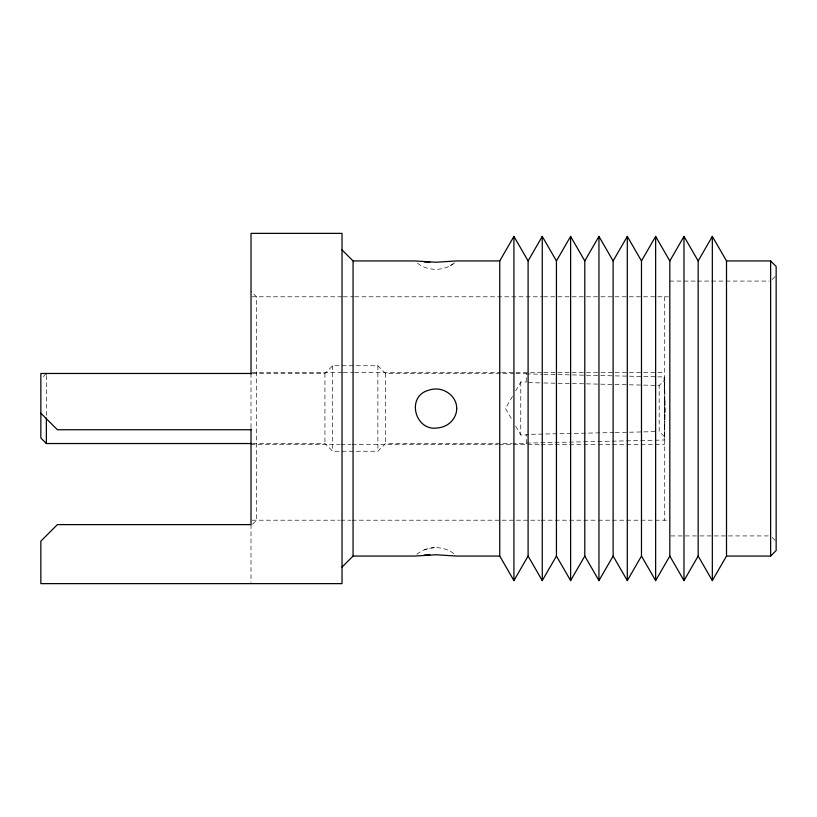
<?xml version="1.0" encoding="UTF-8"?>
<svg xmlns="http://www.w3.org/2000/svg" width="817" height="817" viewBox="0 0 817 817"><rect width="100%" height="100%" fill="white"/><g stroke="black" fill="none" stroke-linecap="round" stroke-linejoin="round"><path stroke-width="0.61" stroke-dasharray="4.08 3.06" d="M664.915 408.5L664.834 422.512M664.783 425.514L664.905 404.813M664.721 423.717L664.17 440.016L526.271 443.09M664.67 426.127L664.17 440.016M512.473 396.368L505.468 408.5L512.473 420.632M515.66 390.853L520.756 382.019L526.271 382.019M43.209 376.627L46.365 373.471M252.433 373.471L324.931 373.471L332.652 365.75L377.883 365.75L385.604 373.471L514.863 373.471M252.586 524.146L256.528 520.204L256.528 296.796L251.013 291.281M252.433 443.529L324.931 443.529L332.652 451.25L377.883 451.25L385.604 443.529L512.33 443.529M772.208 279.506L775.364 276.35M586.463 383.857L659.176 385.45L664.17 380.671L664.17 376.984L657.899 376.841M417.579 263.207C427.74 271.51 444.601 271.438 454.926 262.533M416.823 554.365C427.23 545.654 443.549 545.399 454.181 553.875M450.096 265.76L453.118 263.901M427.924 548.667L424.564 549.78M434.705 547.635L431.213 547.972M614.047 432.55L526.271 434.399L526.271 443.529L513.597 443.529M615.293 432.52L656.674 431.611M669.685 281.079L696.186 281.079M697.452 281.079L769.369 281.079M252.116 296.796L341.996 296.796M343.273 296.796L353.475 296.796M354.752 296.796L542.263 296.796M543.54 296.796L599.668 296.796M600.944 296.796L613.7 296.796M614.976 296.796L668.449 296.796M252.279 372.644L342.088 372.644M343.344 372.644L353.383 372.644M354.639 372.644L500.576 372.644M501.852 372.644L542.57 372.644M543.836 372.644L556.561 372.644M557.837 372.644L599.831 372.644M601.098 372.644L613.822 372.644M615.099 372.644L664.721 372.644M516.13 373.471L526.271 373.471L526.271 382.601L542.57 382.938M515.66 426.147L520.756 434.981L526.271 434.981M251.013 444.356L339.576 444.356M340.832 444.356L350.871 444.356M352.127 444.356L498.033 444.356M499.299 444.356L540.027 444.356M541.293 444.356L554.018 444.356M555.294 444.356L597.288 444.356M598.555 444.356L611.279 444.356M612.556 444.356L664.721 444.356M252.116 520.204L339.443 520.204M340.72 520.204L350.922 520.204M352.198 520.204L539.71 520.204M540.987 520.204L597.115 520.204M598.391 520.204L611.147 520.204M612.423 520.204L669.685 520.204M670.951 535.921L698.709 535.921M699.975 535.921L769.369 535.921M526.271 373.91L542.57 374.268M543.816 374.288L585.197 375.197M586.443 375.217L614.027 375.84M543.826 382.969L585.207 383.827M615.283 375.871L656.654 376.811M664.17 436.329L659.176 431.55L659.176 385.45M772.208 537.494L776.15 541.436M664.17 380.671L664.629 388.739M664.17 376.984L664.67 390.873M664.732 388.759L664.793 398.87M664.783 391.486L664.813 401.974M664.885 401.208L664.834 405.201M664.721 296.796L664.721 520.204M520.756 382.019L520.756 434.981M385.604 373.471L385.604 443.529M377.883 365.75L377.883 451.25M332.652 365.75L332.652 451.25M324.931 373.471L324.931 443.529M251.013 373.471L251.013 428.486M251.013 524.616L251.013 582.378M46.365 375.585L46.365 416.946M664.895 401.157A31.72 0.837 90 0 1 664.895 415.853"/><path stroke-width="1.23" d="M528.099 556.06L513.924 580.601L499.749 556.06L499.749 260.94L513.924 236.399L528.099 260.94L528.099 556.06L542.263 580.601L556.438 556.06L556.438 260.94L570.613 236.399L584.788 260.94L584.788 556.06L570.613 580.601L556.438 556.06M528.099 260.94L542.263 236.399L556.438 260.94M584.788 260.94L598.953 236.399L613.128 260.94L613.128 556.06L598.953 580.601L584.788 556.06M613.128 260.94L627.303 236.399L641.478 260.94L641.478 556.06L627.303 580.601L613.128 556.06M641.478 260.94L655.643 236.399L669.817 260.94L669.817 556.06L655.643 580.601L641.478 556.06M669.817 260.94L683.982 236.399L698.167 260.94L698.167 556.06L712.332 580.601L726.507 556.06L726.507 260.94L712.332 236.399L698.167 260.94M669.817 556.06L683.982 580.601L698.167 556.06M342.027 567.09L353.067 556.06L353.067 260.94L342.027 249.91M726.507 556.06L770.635 556.06L776.15 550.535L776.15 266.465L770.635 260.94L726.507 260.94M353.067 260.94L414.903 260.94L435.808 262.237L456.703 260.94L499.749 260.94M251.013 373.471L40.85 373.471L40.85 438.014L46.365 443.529L251.156 443.529M251.013 429.742L57.394 429.742L40.85 413.188M353.067 556.06L414.903 556.06L435.808 554.763L456.703 556.06L499.749 556.06M770.635 260.94L770.635 556.06M712.332 236.399L712.332 580.601M683.982 236.399L683.982 580.601M655.643 236.399L655.643 580.601M627.303 236.399L627.303 580.601M598.953 236.399L598.953 580.601M570.613 236.399L570.613 580.601M542.263 236.399L542.263 580.601M513.924 236.399L513.924 580.601M251.013 374.053L251.013 233.366L342.027 233.366L342.027 583.634L40.85 583.634L40.85 541.16L57.394 524.616L251.013 524.616L251.013 428.854M46.365 373.471L46.365 374.002M46.365 418.12L46.365 443.529M429.824 262.196A21.61 2.237 0.4 0 1 424.217 261.91M424.217 555.09A21.61 2.237 -0.4 0 1 429.824 554.804M456.703 408.469C456.795 416.558 451.045 423.962 443.519 426.607A22.468 22.273 -0.1 0 1 437.749 427.894C415.414 431.917 405.681 397.021 428.098 390.393A22.508 22.314 -0.1 0 1 433.858 389.106C445.081 387.769 456.887 396.776 456.703 408.469"/></g></svg>
